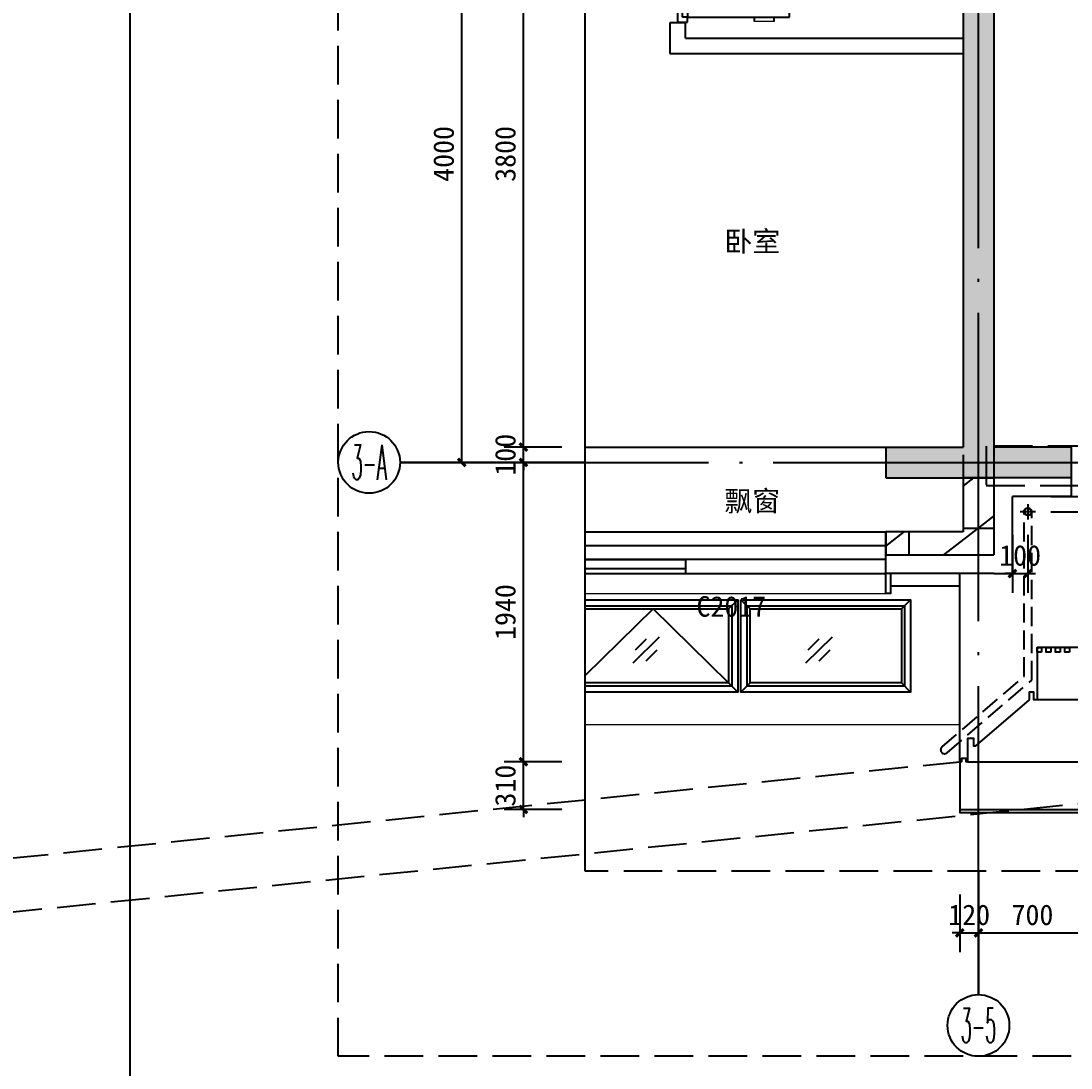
# Model space of a CAD drawing. Extents: x -10817 to 167545, y 26551 to 157048.
# Drawn here: x 25243 to 32050, y 39900 to 46688 of the extents above; entities that cross this region are included whole.
import ezdxf
from ezdxf.enums import TextEntityAlignment as Align
from ezdxf.xclip import XClip

# ---------------------------------------------------------------- set-up
doc = ezdxf.new("R2010")
doc.units = 0
doc.header["$LTSCALE"] = 1000
doc.header["$MEASUREMENT"] = 0
doc.header["$XCLIPFRAME"] = 0
for name, pattern in [('3#楼首层线脚$0$DASH', [0.35, 0.25, -0.1]), ('DASH', [0.35, 0.25, -0.1]), ('DOTE', [2.42, 2, -0.2, 0.02, -0.2])]:
    doc.linetypes.add(name, pattern=pattern)
doc.layers.get('Defpoints').update_dxf_attribs({"color": 30, "linetype": 'DASH'})
for name, color, linetype in [('120-墙体$0$120-墙体$0$A-COLU-CONC-HATC', 204, 'Continuous'), ('120-墙体$0$120-墙体$0$A-WALL-CONC', 9, 'Continuous'), ('125-J-MC$0$A-DOOR', 51, 'Continuous'), ('125-J-MC$0$A-WALL-BLOK', 131, 'Continuous'), ('125-J-MC$0$A-WALL-INSL', 241, 'Continuous'), ('125-J-MC-首层$0$A-ANNO-HATC-SOLD', 252, 'Continuous'), ('125-J-MC-首层$0$A-COLU-CONC-HATC', 204, 'Continuous'), ('125-J-MC-首层$0$A-DOOR', 51, 'Continuous'), ('125-J-MC-首层$0$A-FLOR-HRAL', 71, 'Continuous'), ('125-J-MC-首层$0$A-WALL-BLOK', 131, 'Continuous'), ('125-J-MC-首层$0$A-WALL-INSL', 241, 'Continuous'), ('125-墙体$0$125-墙体$0$A-COLU-CONC-HATC', 204, 'Continuous'), ('125-墙体$0$125-墙体$0$A-DOOR', 51, 'Continuous'), ('125-墙体$0$125-墙体$0$A-WALL-BLOK', 131, 'Continuous'), ('125-墙体$0$125-墙体$0$A-WALL-CONC', 9, 'Continuous'), ('125-核心筒-首层南入$0$A-COLU-CONC-HATC', 204, 'Continuous'), ('125-核心筒-首层南入$0$A-WALL-CONC', 9, 'Continuous'), ('125-核心筒-首层南入$0$A-WALL-INSL', 241, 'Continuous'), ('3#-夹层$0$A-ANNO-TEXT', 7, 'Continuous'), ('3#楼首层线脚$0$110-XJ-1F-1#$0$00-看线', 251, 'Continuous'), ('3#楼首层线脚$0$110-XJ-1F-1#$0$1#2#住宅楼 平面图$0$A-00-HX-113-wall-01Y$0$HRAL', 31, 'Continuous'), ('3#楼首层线脚$0$3#楼首层线脚$0$A-FLOR-STRS', 51, 'Continuous'), ('3#楼首层线脚$0$A-00-HX-113-wall-01Y$0$HRAL', 31, 'Continuous'), ('3#楼首层线脚$0$A-DOOR', 51, 'Continuous'), ('3#楼首层线脚$0$A-DRAN', 243, 'Continuous'), ('3#楼首层线脚$0$A-DRAN-SYMB', 243, 'Continuous'), ('3#楼首层线脚$0$A-FLOR-UNDR', 177, 'Continuous'), ('3#楼首层线脚$0$bolibeiban剖', 4, 'Continuous'), ('A-ANNO-AXIS-CIRC', 3, 'Continuous'), ('A-ANNO-AXIS-TEXT', 7, 'Continuous'), ('A-ANNO-DIMS', 3, 'Continuous'), ('A-ANNO-DOTE', 10, 'DOTE'), ('A-ANNO-SYMB', 3, 'Continuous'), ('A-ANNO-TEXT', 7, 'Continuous'), ('A-FLOR-UNDR', 177, 'Continuous'), ('AXIS_TEXT', 7, 'Continuous')]:
    doc.layers.add(name, color=color, linetype=linetype)
doc.layers.add('3#楼首层线脚$0$A-00-15-1#-PM-2F$0$00-装饰-看', color=46, linetype='Continuous', lineweight=5)
doc.layers.add('3#楼首层线脚$0$A-00-15-4#-PM-TF$0$00-装饰-看', color=46, linetype='Continuous', lineweight=5)
doc.styles.add('3#-夹层$0$Standard', font='')
doc.styles.add('_TCH_AXIS', font='COMPLEX', dxfattribs={"bigfont": 'GBCBIG'})
doc.styles.add('_TCH_DIM_T3', font='')
doc.styles.add('COMPLEX', font='COMPLEX')
doc.styles.get("Standard").update_dxf_attribs({"font": ''})
doc.styles.get('3#-夹层$0$Standard').set_extended_font_data('SimSun')
doc.styles.get('_TCH_DIM_T3').set_extended_font_data('SimSun')
doc.styles.get('Standard').set_extended_font_data('SimSun')
doc.dimstyles.new('_TCH_ARCH&&50', dxfattribs={"dimtxt": 132.911392, "dimasz": 50, "dimexe": 125, "dimexo": 150, "dimgap": 50, "dimtad": 1, "dimdec": 0, "dimzin": 0, "dimdsep": 46, "dimtxsty": '_TCH_DIM_T3', "dimblk": 'ARCHTICK', "dimcen": 0.09, "dimclrt": 7, "dimazin": 2, "dimtfac": 1, "dimtdec": 0, "dimtix": 1, "dimtmove": 2, "dimatfit": 3, "dimfxl": 50, "dimtolj": 1, "dimtzin": 0, "dimarcsym": 0})
pattern_1 = [(0, (0, 0), (0, 350), []), (37.875, (400, 0), (-169.6153, 218.0767), []), (90, (400, 0), (-450, 3e-14), [])]

# ---------------------------------------------------------------- blocks, each defined once
blk = doc.blocks.new('125-J-MC$0$$DorLib2D$00000009')
for p, q in [((0.4129, 0.9053), (0.4129, 0.0807)), ((0.4541, 0.9053), (0.4129, 0.9053)), ((0.4541, 0.0807), (0.4541, 0.9053)), ((0.4129, 0.7822), (0.378, 0.7822)), ((0.489, 0.7822), (0.4541, 0.7822)), ((0.4129, 0.6235), (0.378, 0.6235)), ((0.489, 0.6235), (0.4541, 0.6235)), ((-0.4941, 0.0807), (-0.4529, 0.0807)), ((-0.4941, -0.0018), (-0.4941, 0.0807)), ((-0.4529, 0.0807), (-0.4529, 0.0395)), ((0.4129, 0.0807), (0.4541, 0.0807)), ((0.4953, 0.0807), (0.4541, 0.0807)), ((0.4541, 0.0807), (0.4541, 0.0395)), ((0.4953, -0.0018), (0.4953, 0.0807)), ((-0.4529, 0.0395), (-0.4117, 0.0395)), ((-0.4117, 0.0395), (-0.4117, -0.0018)), ((0.4541, 0.0395), (0.4129, 0.0395)), ((0.4129, 0.0395), (0.4129, -0.0018)), ((-0.4941, -0.0018), (-0.4941, -0.0018)), ((-0.4117, -0.0018), (-0.4941, -0.0018)), ((0.4129, -0.0018), (0.4953, -0.0018)), ((0.4953, -0.0018), (0.4953, -0.0018))]:
    blk.add_line(p, q)
at = {"lineweight": 13}
for p, q in [((0.378, 0.7822), (0.378, 0.6235)), ((0.489, 0.7822), (0.489, 0.6235))]:
    blk.add_line(p, q, dxfattribs=at)
blk.add_arc((0.3716, 0.0817), 0.8246, 87.13397, 180.07167, dxfattribs=at)
blk = doc.blocks.new('125-J-MC$0$$TCHSYS$WIN2D')
for p, q in [((-0.5, 0.5), (0.5, 0.5)), ((-0.5, 0.5), (-0.5, -0.5)), ((0.5, 0.5), (0.5, -0.5)), ((0.5, 0.1667), (-0.5, 0.1667)), ((0.5, -0.1667), (-0.5, -0.1667)), ((-0.5, -0.5), (0.5, -0.5))]:
    blk.add_line(p, q)
blk = doc.blocks.new('125-J-MC')
at = {"layer": '125-J-MC$0$A-DOOR'}
blk.add_line((6050, -11320), (6950, -11320), dxfattribs=at)
at = {"layer": '125-J-MC$0$A-WALL-BLOK'}
blk.add_line((6950, -11200), (6950, -11000), dxfattribs=at)
at = {"layer": '125-J-MC$0$A-WALL-INSL'}
blk.add_lwpolyline([(7849.827914, -11200), (7849.827914, -11320), (6950, -11320), (6950.25, -11200)], dxfattribs=at)
at = {"layer": '125-J-MC$0$A-DOOR', "zscale": 320}
for name, p, xscale, yscale in [('125-J-MC$0$$TCHSYS$WIN2D', (5000, -11160), -2100, 320), ('125-J-MC$0$$DorLib2D$00000009', (6500, -11160), 900, -900)]:
    blk.add_blockref(name, p, dxfattribs=dict(at, xscale=xscale, yscale=yscale))
blk = doc.blocks.new('125-J-MC-首层$0$BGBFG')
at = {"layer": '125-J-MC-首层$0$A-FLOR-HRAL'}
blk.add_lwpolyline([(0, 0), (700, 0), (700, -60), (0, -60)], close=True, dxfattribs=at)
blk.add_lwpolyline([(700, 0), (700, -90)], dxfattribs=at)
blk = doc.blocks.new('125-J-MC-首层$0$$WINLIB2D$00000001')
at = {"color": 0}
for points in [[(-0.5, 0.5), (-0.5, -0.5)], [(-0.5, 0.5), (0.5, 0.5)], [(0.5, -0.5), (0.5, 0.5)], [(0.5, 0.1667), (-0.5, 0.1667)], [(0.5, -0.1667), (-0.5, -0.1667)], [(-0.5, -0.5), (0.5, -0.5)]]:
    blk.add_lwpolyline(points, dxfattribs=at)
blk = doc.blocks.new('125-J-MC-首层')
at = {"layer": '125-J-MC-首层$0$A-COLU-CONC-HATC'}
h = blk.add_hatch(dxfattribs=at)
h.set_pattern_fill('空心砖', color=256, scale=100, style=0)
h.set_pattern_definition(pattern_1)
h.paths.add_polyline_path([(10350, -11200.1), (10350, -11550.1), (10550, -11700.1), (10550, -11200.1)])
h = blk.add_hatch(dxfattribs=at)
h.set_pattern_fill('空心砖', color=256, scale=100, style=0)
h.set_pattern_definition(pattern_1)
h.paths.add_polyline_path([(10350, -11550.1), (9850, -11550.1), (9850, -11700.1), (10550, -11700.1)])
at = {"layer": '125-J-MC-首层$0$A-ANNO-HATC-SOLD'}
blk.add_lwpolyline([(7850, -11000), (9850, -11000)], dxfattribs=at)
at = {"layer": '125-J-MC-首层$0$A-WALL-BLOK'}
for p, q in [((10350, -11200.1), (10350, -11550.1)), ((10550, -11200.1), (10350, -11200.1)), ((10550, -11200.1), (10550, -11700.1)), ((10350, -11550.1), (9850, -11550.1)), ((9850, -11550.1), (9850, -11700.1)), ((9850, -11700.1), (10550, -11700.1))]:
    blk.add_line(p, q, dxfattribs=at)
at = {"layer": '125-J-MC-首层$0$A-WALL-INSL'}
for p, q in [((9850, -11820.1), (9850, -11700.1)), ((10550, -11820.1), (9850, -11820.1))]:
    blk.add_line(p, q, dxfattribs=at)
blk.add_lwpolyline([(10550, -11820.1), (10670, -11820.1), (10670, -11320.1)], dxfattribs=at)
at = {"layer": 'Defpoints'}
blk.add_lwpolyline([(8650, 270), (8650, -150), (6999.8, -150), (6999.8, -12200), (-250, -12200), (-250, 270)], close=True, dxfattribs=at)
ref = blk.add_blockref('125-J-MC', (0, 0))
XClip(ref).set_block_clipping_path([(8650, 270), (8650, -150), (6999.7500000003, -150), (6999.7500000004, -12200), (-250, -12200), (-250, 270)])
blk.add_blockref('125-J-MC-首层$0$BGBFG', (7850, -11730))
at = {"layer": '125-J-MC-首层$0$A-DOOR', "xscale": -2000, "yscale": -270, "zscale": 270, "rotation": 180}
blk.add_blockref('125-J-MC-首层$0$$WINLIB2D$00000001', (8850, -11685.1), dxfattribs=at)
blk = doc.blocks.new('125-墙体$0$125-墙体$0$$DorLib2D$00000009')
for p, q in [((0.4129, 0.9053), (0.4129, 0.0807)), ((0.4541, 0.9053), (0.4129, 0.9053)), ((0.4541, 0.0807), (0.4541, 0.9053)), ((0.4129, 0.7822), (0.378, 0.7822)), ((0.489, 0.7822), (0.4541, 0.7822)), ((0.4129, 0.6235), (0.378, 0.6235)), ((0.489, 0.6235), (0.4541, 0.6235)), ((-0.4941, 0.0807), (-0.4529, 0.0807)), ((-0.4941, -0.0018), (-0.4941, 0.0807)), ((-0.4529, 0.0807), (-0.4529, 0.0395)), ((-0.4529, 0.0395), (-0.4117, 0.0395)), ((-0.4117, 0.0395), (-0.4117, -0.0018)), ((0.4129, 0.0807), (0.4541, 0.0807)), ((0.4541, 0.0395), (0.4129, 0.0395)), ((0.4129, 0.0395), (0.4129, -0.0018)), ((0.4953, 0.0807), (0.4541, 0.0807)), ((0.4541, 0.0807), (0.4541, 0.0395)), ((0.4953, -0.0018), (0.4953, 0.0807)), ((-0.4941, -0.0018), (-0.4941, -0.0018)), ((-0.4117, -0.0018), (-0.4941, -0.0018)), ((0.4129, -0.0018), (0.4953, -0.0018)), ((0.4953, -0.0018), (0.4953, -0.0018))]:
    blk.add_line(p, q)
at = {"lineweight": 13}
for p, q in [((0.378, 0.7822), (0.378, 0.6235)), ((0.489, 0.7822), (0.489, 0.6235))]:
    blk.add_line(p, q, dxfattribs=at)
blk.add_arc((0.3716, 0.0817), 0.8246, 87.13397, 180.07167, dxfattribs=at)
blk = doc.blocks.new('125-墙体')
at = {"layer": '125-墙体$0$125-墙体$0$A-COLU-CONC-HATC'}
blk.add_hatch(color=256, dxfattribs=at).paths.add_polyline_path([(9850, -11000), (9850, -11200), (10350, -11200), (10350, -11000)])
at = {"layer": '125-墙体$0$125-墙体$0$A-WALL-BLOK'}
for p, q in [((8550, -8250), (8450, -8250)), ((8450, -8250), (8450, -8450)), ((8550, -8350), (8550, -8250)), ((8550, -8350), (10350, -8350)), ((10350, -8350), (10350, -8450)), ((8450, -8450), (10350, -8450))]:
    blk.add_line(p, q, dxfattribs=at)
at = {"layer": '125-墙体$0$125-墙体$0$A-WALL-CONC'}
for p, q in [((9850, -11000), (10350, -11000)), ((9850, -11200), (10350, -11200))]:
    blk.add_line(p, q, dxfattribs=at)
blk.add_lwpolyline([(9850, -11000), (9850, -11200)], dxfattribs=at)
at = {"layer": 'Defpoints'}
blk.add_lwpolyline([(8600, 100), (8600, -3300), (7850, -3300), (7850, -4700), (9150, -4700), (9150, -7200), (10350, -7200), (10350, -11200)], dxfattribs=at)
at = {"layer": '125-墙体$0$125-墙体$0$A-DOOR', "xscale": 800, "yscale": 800, "zscale": 100, "rotation": 270}
blk.add_blockref('125-墙体$0$125-墙体$0$$DorLib2D$00000009', (8500, -7850), dxfattribs=at)
blk = doc.blocks.new('120-墙体')
at = {"layer": '120-墙体$0$120-墙体$0$A-COLU-CONC-HATC'}
blk.add_hatch(color=256, dxfattribs=at).paths.add_polyline_path([(-9050, -11200), (-9050, -11000), (-9550, -11000), (-9550, -11200)])
at = {"layer": '120-墙体$0$120-墙体$0$A-WALL-CONC'}
for p, q in [((-9050, -11000), (-9550, -11000)), ((-9050, -11200), (-9550, -11200))]:
    blk.add_line(p, q, dxfattribs=at)
blk.add_lwpolyline([(-9050, -11000), (-9050, -11200)], dxfattribs=at)
at = {"layer": 'Defpoints'}
blk.add_lwpolyline([(-7800, 100), (-7800, -3300), (-7050, -3300), (-7050, -4700), (-8350, -4700), (-8350, -7200), (-9550, -7200), (-9550, -11200)], dxfattribs=at)
blk = doc.blocks.new('120-墙体-首层')
at = {"layer": 'Defpoints'}
blk.add_lwpolyline([(-9600, -10995), (-9600, -11250), (750, -11250), (750, -4850), (250, -4850), (250, 270), (-7850, 270), (-7850, -3350), (-6800, -3350), (-6800, -6400), (-6500, -6400), (-6500, -10995)], close=True, dxfattribs=at)
ref = blk.add_blockref('120-墙体', (0, 0))
XClip(ref).set_block_clipping_path([(-9600, -10995), (-9600, -11250), (750, -11250), (750, -4850), (250, -4850), (250, 270), (-7850, 270), (-7850, -3350), (-6800, -3350), (-6800, -6400), (-6500, -6400), (-6500, -10995)])
blk = doc.blocks.new('125-核心筒-首层南入')
at = {"layer": '125-核心筒-首层南入$0$A-COLU-CONC-HATC'}
for points in [[(0, -33.3), (-100, -100), (-100, -3900), (0, -3966.7), (100, -3900), (100, -100)], [(-100, -3900), (-100, -4100), (0, -4100), (0, -3966.7)], [(0, -3966.7), (0, -4100), (100, -4100), (100, -3900)]]:
    blk.add_hatch(color=256, dxfattribs=at).paths.add_polyline_path(points)
at = {"layer": '125-核心筒-首层南入$0$A-WALL-CONC'}
for p, q in [((-100, -100), (-100, -3900)), ((100, -100), (100, -3900)), ((-100, -3900), (-100, -3900)), ((100, -3900), (100, -3900)), ((-100, -4100), (0, -4100)), ((0, -4100), (100, -4100))]:
    blk.add_line(p, q, dxfattribs=at)
at = {"layer": '125-核心筒-首层南入$0$A-WALL-INSL'}
blk.add_lwpolyline([(600, -4100), (600, -4220), (220, -4220.1)], dxfattribs=at)
blk = doc.blocks.new('3#楼首层线脚$0$窗4')
at = {"layer": '3#楼首层线脚$0$A-DOOR'}
for p, q in [((78369.8, 34209.3), (78429.8, 34149.3)), ((79409.8, 34149.3), (79469.8, 34209.3)), ((78919.8, 34149.3), (78429.8, 33669.3)), ((79409.8, 33669.3), (78919.8, 34149.3)), ((78429.8, 33669.3), (78369.8, 33609.3)), ((79409.8, 33669.3), (79469.8, 33609.3))]:
    blk.add_line(p, q, dxfattribs=at)
for points in [[(78369.8, 34209.3), (79469.8, 34209.3), (79469.8, 33609.3), (78369.8, 33609.3)], [(78409.8, 34169.3), (79429.8, 34169.3), (79429.8, 33649.3), (78409.8, 33649.3)], [(78429.8, 34149.3), (79409.8, 34149.3), (79409.8, 33669.3), (78429.8, 33669.3)]]:
    blk.add_lwpolyline(points, close=True, dxfattribs=at)
at = {"layer": '3#楼首层线脚$0$A-FLOR-UNDR'}
for points in [[(78960.4, 33966.5), (78788.9, 33798.5)], [(78875.4, 33953.2), (78803.9, 33883.2)], [(78945.4, 33881.7), (78873.9, 33811.8)]]:
    blk.add_lwpolyline(points, dxfattribs=at)
blk = doc.blocks.new('3#楼首层线脚$0$窗5')
at = {"layer": '3#楼首层线脚$0$A-DOOR'}
for p, q in [((78369.8, 34209.3), (78429.8, 34149.3)), ((79409.8, 34149.3), (79469.8, 34209.3)), ((78429.8, 33669.3), (78369.8, 33609.3)), ((79409.8, 33669.3), (79469.8, 33609.3))]:
    blk.add_line(p, q, dxfattribs=at)
for points in [[(78369.8, 34209.3), (79469.8, 34209.3), (79469.8, 33609.3), (78369.8, 33609.3)], [(78409.8, 34169.3), (79429.8, 34169.3), (79429.8, 33649.3), (78409.8, 33649.3)], [(78429.8, 34149.3), (79409.8, 34149.3), (79409.8, 33669.3), (78429.8, 33669.3)]]:
    blk.add_lwpolyline(points, close=True, dxfattribs=at)
at = {"layer": '3#楼首层线脚$0$A-FLOR-UNDR'}
for points in [[(78960.4, 33966.5), (78788.9, 33798.5)], [(78875.4, 33953.2), (78803.9, 33883.2)], [(78945.4, 33881.7), (78873.9, 33811.8)]]:
    blk.add_lwpolyline(points, dxfattribs=at)
blk = doc.blocks.new('3#楼首层线脚$0$A$C284C191B')
at = {"layer": '3#楼首层线脚$0$A-DRAN-SYMB'}
for p, q in [((-100, 0), (100, 0)), ((0, 100), (0, -100))]:
    blk.add_line(p, q, dxfattribs=at)
for radius in [50, 45]:
    blk.add_circle((0, 0), radius, dxfattribs=at)
blk = doc.blocks.new('3#楼首层线脚')
at = {"layer": '3#楼首层线脚$0$110-XJ-1F-1#$0$00-看线'}
for points in [[(2820.4, -5540), (379.6, -5540)], [(-70.4, -5940), (3270.4, -5940)]]:
    blk.add_lwpolyline(points, dxfattribs=at)
at = {"layer": '3#楼首层线脚$0$110-XJ-1F-1#$0$1#2#住宅楼 平面图$0$A-00-HX-113-wall-01Y$0$HRAL'}
for points in [[(379.6, -5200), (379.6, -5540), (359.6, -5540), (359.6, -5490), (329.6, -5490), (329.6, -5540), (-20.4, -5840), (-30.4, -5840), (-30.4, -5790), (-70.4, -5790), (-70.4, -5940), (-80.4, -5940), (-80.4, -5920), (-110.4, -5920), (-110.4, -5940), (-120.4, -5940), (-120.4, -4720)], [(649.6, -5200), (379.6, -5200)]]:
    blk.add_lwpolyline(points, dxfattribs=at)
for points in [[(409.6, -5230), (379.6, -5230), (379.6, -5200), (409.6, -5200)], [(469.6, -5230), (439.6, -5230), (439.6, -5200), (469.6, -5200)], [(529.6, -5230), (499.6, -5230), (499.6, -5200), (529.6, -5200)], [(589.6, -5230), (559.6, -5230), (559.6, -5200), (589.6, -5200)]]:
    blk.add_lwpolyline(points, close=True, dxfattribs=at)
at = {"layer": '3#楼首层线脚$0$3#楼首层线脚$0$A-FLOR-STRS'}
for points in [[(-120.4, -5940), (-120.4, -6250.1), (3320.4, -6250.1), (3320.4, -5940)], [(-120.4, -6250.1), (-120.4, -6270.1), (3320.4, -6270.1), (3320.4, -6250.1)]]:
    blk.add_lwpolyline(points, dxfattribs=at)
at = {"layer": '3#楼首层线脚$0$A-00-15-1#-PM-2F$0$00-装饰-看', "linetype": 'ByBlock'}
blk.add_lwpolyline([(-10649.9, -4850), (-10649.7, -5699.9), (-120.4, -5699.9), (-120.4, -5350)], dxfattribs=at)
at = {"layer": '3#楼首层线脚$0$A-00-15-4#-PM-TF$0$00-装饰-看', "color": 251}
blk.add_lwpolyline([(-2600, -4850), (-600, -4850)], dxfattribs=at)
at = {"layer": '3#楼首层线脚$0$A-00-HX-113-wall-01Y$0$HRAL'}
blk.add_lwpolyline([(-570, -4720.1), (-570, -4850), (-600, -4850), (-600, -4720.1)], dxfattribs=at)
at = {"layer": '3#楼首层线脚$0$A-DRAN', "linetype": '3#楼首层线脚$0$DASH', "ltscale": 0.5}
for points in [[(-236.3, -5844.2), (295.4, -5388.5), (295.4, -4320)], [(-203.7, -5882.2), (345.4, -5411.5), (345.4, -4320)]]:
    blk.add_lwpolyline(points, dxfattribs=at)
blk.add_arc((-220, -5863.2), 25, 130.60129, 310.60129, dxfattribs=at)
at = {"layer": '3#楼首层线脚$0$bolibeiban剖'}
blk.add_lwpolyline([(-570, -4799.9), (-120.4, -4799.9)], dxfattribs=at)
at = {"xscale": 0.5000000000000002, "yscale": 0.5000000000000002, "zscale": 0.5000000000000002, "rotation": 270}
blk.add_blockref('3#楼首层线脚$0$A$C284C191B', (320.4, -4319.7), dxfattribs=at)
at = {"color": 3}
for name, p in [('3#楼首层线脚$0$窗4', (-81029.5, -39099.2)), ('3#楼首层线脚$0$窗5', (-79909.5, -39099.2))]:
    blk.add_blockref(name, p, dxfattribs=at)
blk = doc.blocks.new('_ArchTick')
at = {"color": 0, "linetype": 'ByBlock', "const_width": 0.4}
blk.add_lwpolyline([(-0.5, -0.5), (0.5, 0.5)], dxfattribs=at)
blk = doc.blocks.new('*D524')
at = {"layer": 'A-ANNO-DIMS', "color": 0, "lineweight": -2, "transparency": 16777216}
for p, q in [((31670, 43356.2), (31670, 42981.2)), ((31770, 43356.2), (31770, 42981.2)), ((31670, 43106.2), (31620, 43106.2)), ((31670, 43106.2), (31770, 43106.2)), ((31770, 43106.2), (31820, 43106.2))]:
    blk.add_line(p, q, dxfattribs=at)
at = {"layer": 'Defpoints', "color": 0, "transparency": 16777216}
for p in [(31670, 43506.2), (31770, 43506.2), (31770, 43106.2)]:
    blk.add_point(p, dxfattribs=at)
at = {"layer": 'A-ANNO-DIMS', "color": 0, "lineweight": -2, "transparency": 16777216, "xscale": 50, "yscale": 50, "zscale": 50}
blk.add_blockref('_ArchTick', (31670, 43106.2), dxfattribs=at)
at = {"layer": 'A-ANNO-DIMS', "color": 0, "lineweight": -2, "transparency": 16777216, "xscale": 50, "yscale": 50, "zscale": 50, "rotation": 180}
blk.add_blockref('_ArchTick', (31770, 43106.2), dxfattribs=at)
at = {"layer": 'A-ANNO-DIMS', "color": 7, "transparency": 16777216, "insert": (31720, 43222.6), "char_height": 132.91, "attachment_point": 5, "style": '_TCH_DIM_T3'}
blk.add_mtext('\\A1;100', dxfattribs=at)
blk = doc.blocks.new('*D538')
at = {"layer": 'A-ANNO-DIMS', "color": 0, "lineweight": -2, "transparency": 16777216}
for p, q in [((32170, 43606.4), (32170, 43656.4)), ((31920, 43606.3), (32295, 43606.4)), ((32170, 43506.3), (32170, 43606.4)), ((31920, 43506.2), (32295, 43506.4)), ((32170, 43506.3), (32170, 43456.3))]:
    blk.add_line(p, q, dxfattribs=at)
at = {"layer": 'Defpoints', "color": 0, "transparency": 16777216}
for p in [(31770, 43606.2), (32170, 43606.4), (31770, 43506.2)]:
    blk.add_point(p, dxfattribs=at)
at = {"layer": 'A-ANNO-DIMS', "color": 0, "lineweight": -2, "transparency": 16777216, "xscale": 50, "yscale": 50, "zscale": 50}
for p, rotation in [((32170, 43606.4), 270.0199208712252), ((32170, 43506.3), 90.01992087122517)]:
    blk.add_blockref('_ArchTick', p, dxfattribs=dict(at, rotation=rotation))
at = {"layer": 'A-ANNO-DIMS', "color": 7, "transparency": 16777216, "insert": (32286.4, 43556.4), "char_height": 132.91, "attachment_point": 5, "rotation": 270.01992, "style": '_TCH_DIM_T3'}
blk.add_mtext('\\A1;100', dxfattribs=at)
blk = doc.blocks.new('*D1541')
at = {"layer": 'A-ANNO-DIMS', "color": 0, "lineweight": -2, "transparency": 16777216}
for p, q in [((28500, 41886.3), (28500, 41936.3)), ((28750, 41886.3), (28375, 41886.3)), ((28500, 41576.2), (28500, 41886.3)), ((28750, 41576.2), (28375, 41576.2)), ((28500, 41576.2), (28500, 41526.2))]:
    blk.add_line(p, q, dxfattribs=at)
at = {"layer": 'Defpoints', "color": 0, "transparency": 16777216}
for p in [(28500, 41886.3), (28900, 41886.3), (28900, 41576.2)]:
    blk.add_point(p, dxfattribs=at)
at = {"layer": 'A-ANNO-DIMS', "color": 0, "lineweight": -2, "transparency": 16777216, "xscale": 50, "yscale": 50, "zscale": 50}
for p, rotation in [((28500, 41886.3), 270), ((28500, 41576.2), 90)]:
    blk.add_blockref('_ArchTick', p, dxfattribs=dict(at, rotation=rotation))
at = {"layer": 'A-ANNO-DIMS', "color": 7, "transparency": 16777216, "insert": (28383.5, 41731.2), "char_height": 132.91, "attachment_point": 5, "rotation": 90, "style": '_TCH_DIM_T3'}
blk.add_mtext('\\A1;310', dxfattribs=at)
blk = doc.blocks.new('*D1542')
at = {"layer": 'A-ANNO-DIMS', "color": 0, "lineweight": -2, "transparency": 16777216}
for p, q in [((28750, 43826.3), (28375, 43826.3)), ((28500, 41886.3), (28500, 43826.3)), ((28750, 41886.3), (28375, 41886.3))]:
    blk.add_line(p, q, dxfattribs=at)
at = {"layer": 'Defpoints', "color": 0, "transparency": 16777216}
for p in [(28500, 43826.3), (28900, 43826.3), (28900, 41886.3)]:
    blk.add_point(p, dxfattribs=at)
at = {"layer": 'A-ANNO-DIMS', "color": 0, "lineweight": -2, "transparency": 16777216, "xscale": 50, "yscale": 50, "zscale": 50}
for p, rotation in [((28500, 43826.3), 90), ((28500, 41886.3), 270)]:
    blk.add_blockref('_ArchTick', p, dxfattribs=dict(at, rotation=rotation))
at = {"layer": 'A-ANNO-DIMS', "color": 7, "transparency": 16777216, "insert": (28383.5, 42856.3), "char_height": 132.91, "attachment_point": 5, "rotation": 90, "style": '_TCH_DIM_T3'}
blk.add_mtext('\\A1;1940', dxfattribs=at)
blk = doc.blocks.new('*D1543')
at = {"layer": 'A-ANNO-DIMS', "color": 0, "lineweight": -2, "transparency": 16777216}
for p, q in [((28500, 43926.3), (28500, 43976.3)), ((28750, 43926.3), (28375, 43926.3)), ((28500, 43826.3), (28500, 43926.3)), ((28750, 43826.3), (28375, 43826.3)), ((28500, 43826.3), (28500, 43776.3))]:
    blk.add_line(p, q, dxfattribs=at)
at = {"layer": 'Defpoints', "color": 0, "transparency": 16777216}
for p in [(28500, 43926.3), (28900, 43926.3), (28900, 43826.3)]:
    blk.add_point(p, dxfattribs=at)
at = {"layer": 'A-ANNO-DIMS', "color": 0, "lineweight": -2, "transparency": 16777216, "xscale": 50, "yscale": 50, "zscale": 50}
for p, rotation in [((28500, 43926.3), 270), ((28500, 43826.3), 90)]:
    blk.add_blockref('_ArchTick', p, dxfattribs=dict(at, rotation=rotation))
at = {"layer": 'A-ANNO-DIMS', "color": 7, "transparency": 16777216, "insert": (28383.5, 43876.3), "char_height": 132.91, "attachment_point": 5, "rotation": 90, "style": '_TCH_DIM_T3'}
blk.add_mtext('\\A1;100', dxfattribs=at)
blk = doc.blocks.new('*D1544')
at = {"layer": 'A-ANNO-DIMS', "color": 0, "lineweight": -2, "transparency": 16777216}
for p, q in [((28750, 47726.3), (28375, 47726.3)), ((28500, 43926.3), (28500, 47726.3)), ((28750, 43926.3), (28375, 43926.3))]:
    blk.add_line(p, q, dxfattribs=at)
at = {"layer": 'Defpoints', "color": 0, "transparency": 16777216}
for p in [(28500, 47726.3), (28900, 47726.3), (28900, 43926.3)]:
    blk.add_point(p, dxfattribs=at)
at = {"layer": 'A-ANNO-DIMS', "color": 0, "lineweight": -2, "transparency": 16777216, "xscale": 50, "yscale": 50, "zscale": 50}
for p, rotation in [((28500, 47726.3), 90), ((28500, 43926.3), 270)]:
    blk.add_blockref('_ArchTick', p, dxfattribs=dict(at, rotation=rotation))
at = {"layer": 'A-ANNO-DIMS', "color": 7, "transparency": 16777216, "insert": (28383.5, 45826.3), "char_height": 132.91, "attachment_point": 5, "rotation": 90, "style": '_TCH_DIM_T3'}
blk.add_mtext('\\A1;3800', dxfattribs=at)
blk = doc.blocks.new('*D1570')
at = {"layer": 'A-ANNO-DIMS', "color": 0, "lineweight": -2, "transparency": 16777216}
for p, q in [((31450, 41026.2), (31450, 40651.2)), ((32150, 41026.2), (32150, 40651.2)), ((31450, 40776.2), (32150, 40776.2))]:
    blk.add_line(p, q, dxfattribs=at)
at = {"layer": 'Defpoints', "color": 0, "transparency": 16777216}
for p in [(31450, 41176.2), (32150, 41176.2), (32150, 40776.2)]:
    blk.add_point(p, dxfattribs=at)
at = {"layer": 'A-ANNO-DIMS', "color": 0, "lineweight": -2, "transparency": 16777216, "xscale": 50, "yscale": 50, "zscale": 50, "rotation": 180}
blk.add_blockref('_ArchTick', (31450, 40776.2), dxfattribs=at)
at = {"layer": 'A-ANNO-DIMS', "color": 0, "lineweight": -2, "transparency": 16777216, "xscale": 50, "yscale": 50, "zscale": 50}
blk.add_blockref('_ArchTick', (32150, 40776.2), dxfattribs=at)
at = {"layer": 'A-ANNO-DIMS', "color": 7, "transparency": 16777216, "insert": (31800, 40892.6), "char_height": 132.91, "attachment_point": 5, "style": '_TCH_DIM_T3'}
blk.add_mtext('\\A1;700', dxfattribs=at)
blk = doc.blocks.new('*D1571')
at = {"layer": 'A-ANNO-DIMS', "color": 0, "lineweight": -2, "transparency": 16777216}
for p, q in [((31329.5, 41026.2), (31329.5, 40651.2)), ((31450, 41026.2), (31450, 40651.2)), ((31329.5, 40776.2), (31279.5, 40776.2)), ((31329.5, 40776.2), (31450, 40776.2)), ((31450, 40776.2), (31500, 40776.2))]:
    blk.add_line(p, q, dxfattribs=at)
at = {"layer": 'Defpoints', "color": 0, "transparency": 16777216}
for p in [(31329.5, 41176.2), (31450, 41176.2), (31450, 40776.2)]:
    blk.add_point(p, dxfattribs=at)
at = {"layer": 'A-ANNO-DIMS', "color": 0, "lineweight": -2, "transparency": 16777216, "xscale": 50, "yscale": 50, "zscale": 50}
blk.add_blockref('_ArchTick', (31329.5, 40776.2), dxfattribs=at)
at = {"layer": 'A-ANNO-DIMS', "color": 0, "lineweight": -2, "transparency": 16777216, "xscale": 50, "yscale": 50, "zscale": 50, "rotation": 180}
blk.add_blockref('_ArchTick', (31450, 40776.2), dxfattribs=at)
at = {"layer": 'A-ANNO-DIMS', "color": 7, "transparency": 16777216, "insert": (31389.8, 40892.6), "char_height": 132.91, "attachment_point": 5, "style": '_TCH_DIM_T3'}
blk.add_mtext('\\A1;120', dxfattribs=at)
blk = doc.blocks.new('*D1599')
at = {"layer": 'A-ANNO-DIMS', "color": 0, "lineweight": -2, "transparency": 16777216}
for p, q in [((28350, 47826.3), (27975, 47826.3)), ((28100, 43826.3), (28100, 47826.3)), ((28350, 43826.3), (27975, 43826.3))]:
    blk.add_line(p, q, dxfattribs=at)
at = {"layer": 'Defpoints', "color": 0, "transparency": 16777216}
for p in [(28100, 47826.3), (28500, 47826.3), (28500, 43826.3)]:
    blk.add_point(p, dxfattribs=at)
at = {"layer": 'A-ANNO-DIMS', "color": 0, "lineweight": -2, "transparency": 16777216, "xscale": 50, "yscale": 50, "zscale": 50}
for p, rotation in [((28100, 47826.3), 90), ((28100, 43826.3), 270)]:
    blk.add_blockref('_ArchTick', p, dxfattribs=dict(at, rotation=rotation))
at = {"layer": 'A-ANNO-DIMS', "color": 7, "transparency": 16777216, "insert": (27983.5, 45826.3), "char_height": 132.91, "attachment_point": 5, "rotation": 90, "style": '_TCH_DIM_T3'}
blk.add_mtext('\\A1;4000', dxfattribs=at)
blk = doc.blocks.new('_AXISO')
blk.add_circle((0, 0), 0.5)
at = {"layer": 'AXIS_TEXT', "style": 'COMPLEX', "width": 1.041667}
blk.add_attdef('A', text='', height=0.56, dxfattribs=at).set_placement((-0.25, -0.28), (0.25, -0.28), align=Align.FIT)

msp = doc.modelspace()

# ---------------------------------------------------------------- linework, layer by layer
msp.add_lwpolyline([(25950, 37051.2), (25950, 65751.2)])
at = {"layer": 'A-ANNO-AXIS-CIRC'}
for p, q in [((28900, 43826.3), (27700, 43826.3)), ((31450, 41176.2), (31450, 40376.2))]:
    msp.add_line(p, q, dxfattribs=at)
at = {"layer": 'A-ANNO-DOTE'}
for points in [[(31450, 40376.2), (31450, 47826.3)], [(27700, 43826.3), (36550, 43826.3)]]:
    msp.add_lwpolyline(points, dxfattribs=at)
at = {"layer": 'A-ANNO-SYMB'}
msp.add_lwpolyline([(28900, 41176.2), (28900, 51145), (28795, 51183.2), (29005, 51220.2), (28900, 51257.5), (28900, 61226.3)], dxfattribs=at)
at = {"layer": 'A-FLOR-UNDR', "linetype": 'DASH'}
for points in [[(18207, 40552.5), (31329.5, 41886.3)], [(21647.9, 40552.5), (34770.4, 41886.3)]]:
    msp.add_lwpolyline(points, dxfattribs=at)
at = {"layer": 'Defpoints'}
for points in [[(27300, 62826.3), (36950, 62826.3), (36950, 39976.2), (27300, 39976.2)], [(28900, 61226.3), (35350, 61226.3), (35350, 41176.2), (28900, 41176.2)]]:
    msp.add_lwpolyline(points, close=True, dxfattribs=at)

# ---------------------------------------------------------------- block references
ref = msp.add_blockref('125-核心筒-首层南入', (31450, 47826.3))
XClip(ref).set_block_clipping_path([(-2550.0013559441, -6650.1452511974), (3900.0557166992, 13400.0000000014)])
ref = msp.add_blockref('3#楼首层线脚', (31450, 47826.3))
XClip(ref).set_block_clipping_path([(-2550.0013559441, -6650.1452511974), (3900.0557166992, 13400.0000000014)])
ref = msp.add_blockref('125-墙体', (21000, 54926.3))
XClip(ref).set_block_clipping_path([(7899.9986440559, -13750.1452511974), (14350.0557166992, 6300.0000000014)])
ref = msp.add_blockref('125-J-MC-首层', (21000, 54926.3))
XClip(ref).set_block_clipping_path([(7899.9986440559, -13750.1452511974), (14350.0557166992, 6300.0000000014)])
ref = msp.add_blockref('120-墙体-首层', (41100, 54926.3))
XClip(ref).set_block_clipping_path([(-12200.0013559441, -13750.1452511974), (-5749.9442833008, 6300.0000000014)])
at = {"layer": 'A-ANNO-AXIS-CIRC'}
ref = msp.add_blockref('_AXISO', (27500, 43826.3), dxfattribs=dict(at, xscale=400, yscale=400, zscale=400))
ref.add_attrib('A', '3-A', dxfattribs={"layer": 'A-ANNO-AXIS-TEXT', "height": 226.27, "style": '_TCH_AXIS', "width": 0.318182}).set_placement((27386.8, 43713.2), (27613.1, 43713.2), align=Align.FIT)
ref = msp.add_blockref('_AXISO', (31450, 40176.2), dxfattribs=dict(at, xscale=400, yscale=400, zscale=400))
ref.add_attrib('A', '3-5', dxfattribs={"layer": 'A-ANNO-AXIS-TEXT', "height": 226.27, "style": '_TCH_AXIS', "width": 0.323077}).set_placement((31336.8, 40063), (31563.1, 40063), align=Align.FIT)

# ---------------------------------------------------------------- texts
at = {"layer": '3#-夹层$0$A-ANNO-TEXT', "style": '3#-夹层$0$Standard'}
for s, p in [('卧室', (29802.7, 45192.7)), ('飘窗', (29802.7, 43510.1))]:
    msp.add_text(s, height=132.91, dxfattribs=at).set_placement(p)
at = {"layer": 'A-ANNO-TEXT', "color": 2}
msp.add_text('C2017', height=132.91, dxfattribs=at).set_placement((29622.2, 42826.3))

# ---------------------------------------------------------------- dimensions: what is measured, and where the dimension line sits
at = {"layer": 'A-ANNO-DIMS'}
for p1, p2, distance, picture, middle in [((28500, 43826.3), (28500, 47826.3), 400, '*D1599', (27983.5, 45826.3)), ((28900, 43926.3), (28900, 47726.3), 400, '*D1544', (28383.5, 45826.3)), ((28900, 43826.3), (28900, 43926.3), 400, '*D1543', (28383.5, 43876.3)), ((28900, 41886.3), (28900, 43826.3), 400, '*D1542', (28383.5, 42856.3)), ((31770, 43506.2), (31770, 43606.2), -400, '*D538', (32286.4, 43556.4)), ((31670, 43506.2), (31770, 43506.2), -400, '*D524', (31720, 43222.6)), ((28900, 41576.2), (28900, 41886.3), 400, '*D1541', (28383.5, 41731.2)), ((31329.5264, 41176.1656), (31449.9753, 41176.1656), -400, '*D1571', (31389.7508, 40892.6213)), ((31450, 41176.2), (32150, 41176.2), -400, '*D1570', (31800, 40892.6))]:
    dim = msp.add_aligned_dim(p1=p1, p2=p2, distance=distance, dimstyle='_TCH_ARCH&&50', dxfattribs=at)
    dim.commit()
    dim.dimension.update_dxf_attribs({"geometry": picture, "text_midpoint": middle})

doc.saveas('drawing.dxf')
